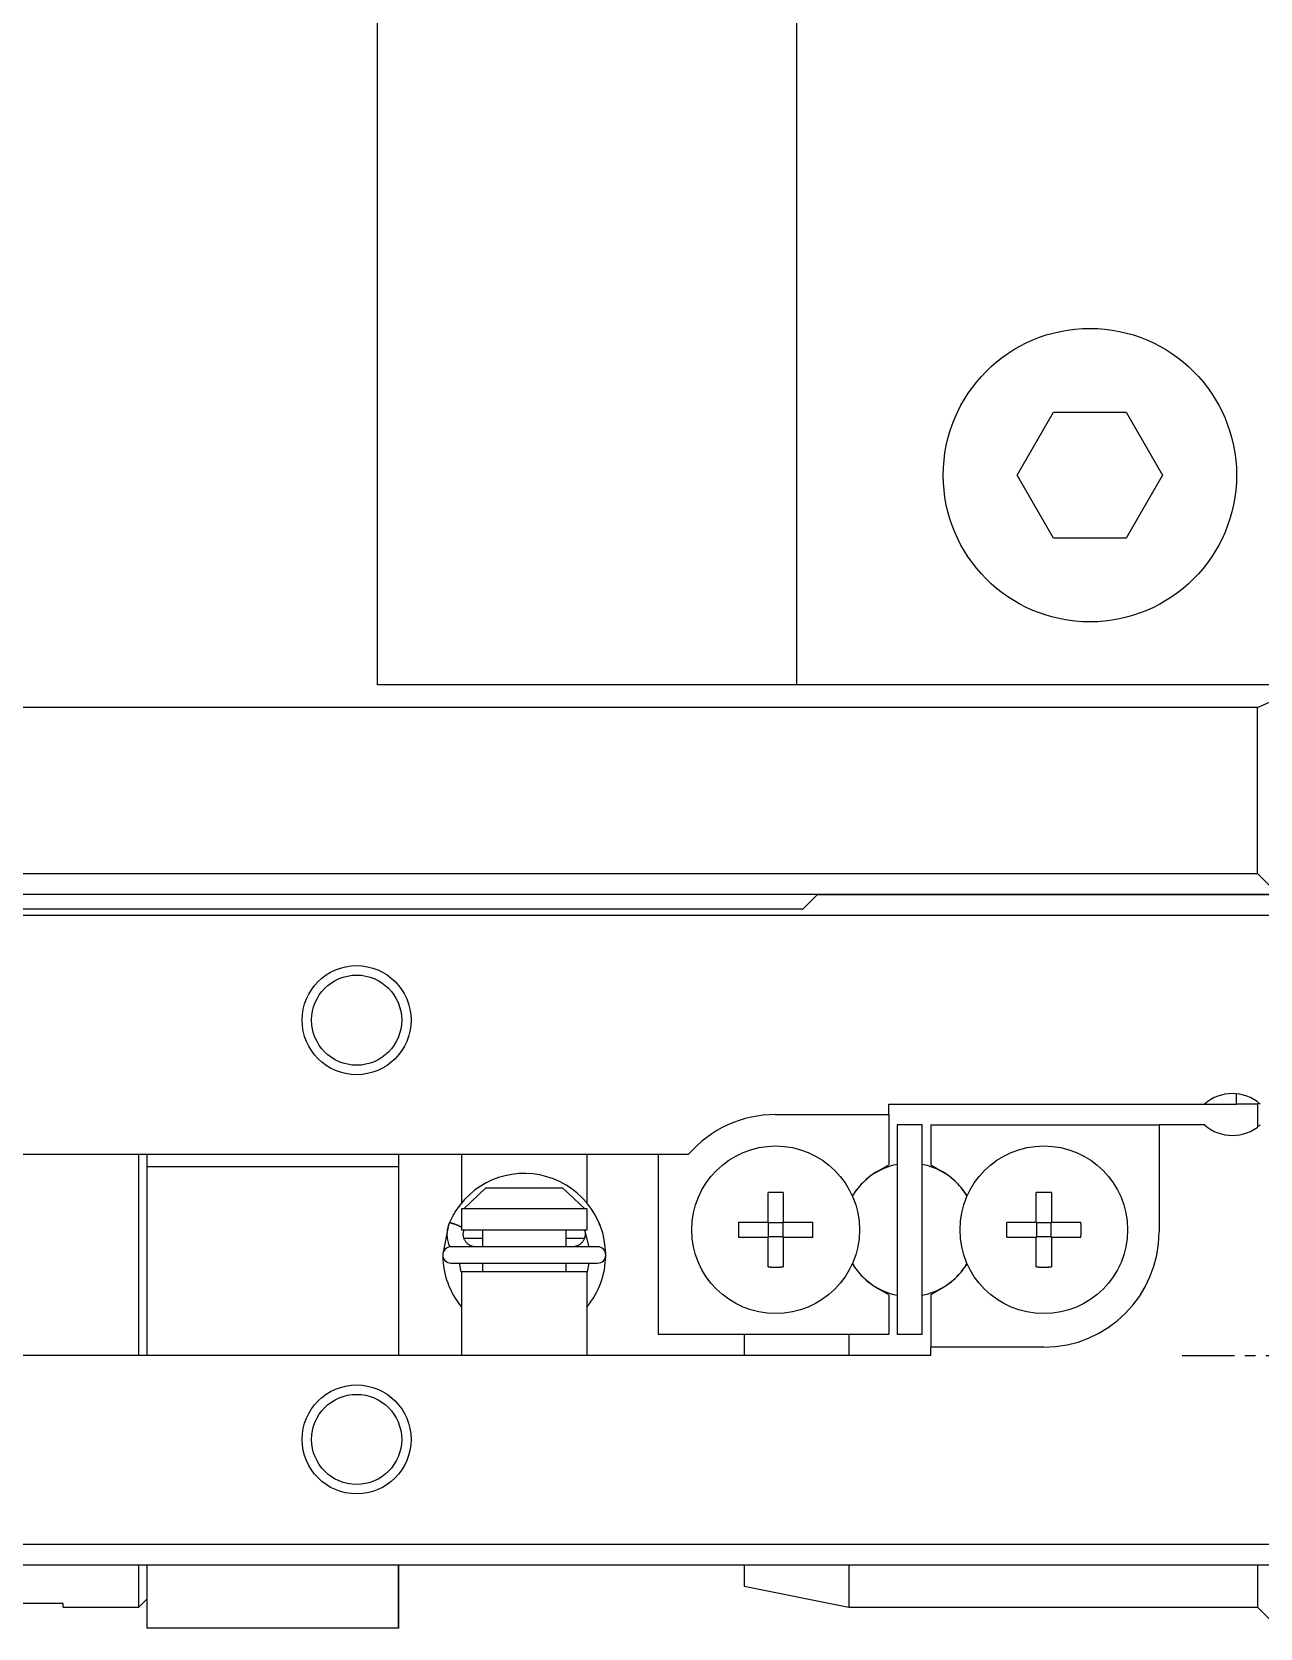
# Model space of a CAD drawing. Extents: x 60 to 297, y 47 to 311.
# Drawn here: x 109.77 to 139.08, y 204.69 to 242.76 of the extents above; entities that cross this region are included whole.
import ezdxf

# ---------------------------------------------------------------- set-up
doc = ezdxf.new("R2010")
doc.units = 0
doc.linetypes.add('CENTER', pattern=[2, 1.25, -0.25, 0.25, -0.25])
doc.layers.get('0').update_dxf_attribs({"linetype": 'CONTINUOUS'})
doc.layers.add('CENTER', color=1, linetype='CENTER')

msp = doc.modelspace()

# ---------------------------------------------------------------- linework, layer by layer
at = {"color": 9, "linetype": 'CONTINUOUS'}
msp.add_line((128.022, 261.731), (128.022, 227.187), dxfattribs=at)
at = {"color": 7, "linetype": 'CONTINUOUS'}
for p, q in [((118.022, 227.187), (118.022, 257.174)), ((133.29, 232.187), (134.156, 233.687)), ((134.156, 233.687), (135.888, 233.687)), ((135.888, 233.687), (136.754, 232.187)), ((134.156, 230.687), (133.29, 232.187)), ((136.754, 232.187), (135.888, 230.687)), ((135.888, 230.687), (134.156, 230.687)), ((133.022, 227.187), (118.022, 227.187)), ((137.022, 227.187), (133.022, 227.187)), ((140.022, 227.187), (137.022, 227.187)), ((139.022, 226.641), (140.022, 227.096)), ((139.022, 226.641), (81.022, 226.641)), ((139.022, 222.687), (139.022, 226.641)), ((81.022, 222.687), (139.022, 222.687)), ((139.022, 222.687), (139.522, 222.187)), ((128.522, 222.187), (91.522, 222.187)), ((128.522, 222.187), (128.172, 221.837)), ((139.522, 222.187), (128.522, 222.187)), ((128.522, 222.187), (139.522, 222.187)), ((139.522, 221.687), (80.522, 221.687)), ((128.172, 221.837), (91.872, 221.837)), ((138.522, 217.187), (138.522, 217.432)), ((130.222, 217.187), (137.761, 217.187)), ((130.222, 216.937), (130.222, 217.187)), ((137.742, 217.187), (138.522, 217.187)), ((137.761, 217.187), (138.522, 217.187)), ((139.022, 217.187), (138.522, 217.187)), ((139.05, 217.215), (139.022, 217.187)), ((139.022, 217.187), (139.022, 216.637)), ((127.522, 216.937), (130.222, 216.937)), ((130.222, 216.937), (130.222, 215.738)), ((130.422, 216.687), (130.422, 211.687)), ((131.022, 216.687), (130.422, 216.687)), ((131.022, 211.687), (131.022, 216.687)), ((131.222, 216.687), (136.672, 216.687)), ((131.222, 216.687), (131.222, 215.738)), ((137.761, 216.687), (136.672, 216.687)), ((136.672, 216.687), (136.672, 214.137)), ((99.597, 215.987), (120.447, 215.987)), ((112.322, 211.187), (112.322, 215.987)), ((112.522, 215.687), (112.522, 215.987)), ((118.522, 215.987), (118.522, 215.687)), ((120.022, 215.987), (120.022, 214.824)), ((120.447, 215.987), (122.597, 215.987)), ((122.597, 215.987), (125.443, 215.987)), ((123.022, 214.824), (123.022, 215.987)), ((124.722, 215.987), (124.722, 211.687)), ((118.522, 215.687), (112.522, 215.687)), ((112.522, 211.187), (112.522, 215.687)), ((118.522, 215.687), (118.522, 211.187)), ((129.962, 215.588), (130.222, 215.738)), ((131.222, 215.738), (131.482, 215.588)), ((120.077, 214.687), (120.606, 215.187)), ((120.606, 215.187), (122.439, 215.187)), ((122.439, 215.187), (122.968, 214.687)), ((127.342, 214.367), (127.342, 215.074)), ((127.702, 215.074), (127.702, 214.367)), ((133.742, 214.367), (133.742, 215.074)), ((134.102, 215.074), (134.102, 214.367)), ((119.732, 214.348), (119.72, 214.318)), ((119.746, 214.377), (119.737, 214.357)), ((119.737, 214.357), (119.96, 214.29)), ((120.022, 214.687), (120.022, 214.187)), ((120.077, 214.687), (120.022, 214.687)), ((122.968, 214.687), (120.077, 214.687)), ((123.022, 214.687), (122.968, 214.687)), ((123.022, 214.187), (123.022, 214.687)), ((123.31, 214.351), (123.302, 214.369)), ((123.332, 214.295), (123.311, 214.352)), ((126.636, 214.367), (127.342, 214.367)), ((127.353, 214.357), (127.342, 214.367)), ((127.353, 214.357), (127.692, 214.357)), ((127.353, 214.018), (127.353, 214.357)), ((127.692, 214.357), (127.702, 214.367)), ((127.692, 214.357), (127.692, 214.018)), ((127.702, 214.367), (128.409, 214.367)), ((133.036, 214.367), (133.742, 214.367)), ((133.753, 214.357), (133.742, 214.367)), ((133.753, 214.357), (134.092, 214.357)), ((133.753, 214.018), (133.753, 214.357)), ((134.092, 214.357), (134.102, 214.367)), ((134.092, 214.357), (134.092, 214.018)), ((134.102, 214.367), (134.809, 214.367)), ((119.713, 214.298), (119.579, 213.615)), ((119.679, 214.117), (119.678, 214.083)), ((119.678, 214.083), (119.678, 214.049)), ((119.678, 214.049), (119.681, 214.015)), ((119.681, 214.151), (119.679, 214.117)), ((119.686, 214.185), (119.681, 214.151)), ((119.681, 214.015), (119.685, 213.981)), ((119.685, 213.981), (119.691, 213.947)), ((119.692, 214.219), (119.686, 214.185)), ((119.7, 214.252), (119.692, 214.219)), ((119.709, 214.285), (119.7, 214.252)), ((119.72, 214.318), (119.709, 214.285)), ((119.96, 214.29), (119.97, 214.285)), ((119.97, 214.285), (120.022, 214.259)), ((120.022, 214.187), (123.022, 214.187)), ((120.068, 214.097), (120.069, 214.112)), ((120.068, 214.081), (120.068, 214.097)), ((120.068, 214.066), (120.068, 214.081)), ((120.069, 214.051), (120.068, 214.066)), ((120.069, 214.112), (120.071, 214.127)), ((120.071, 214.036), (120.069, 214.051)), ((120.071, 214.127), (120.074, 214.141)), ((120.073, 214.022), (120.071, 214.036)), ((120.077, 214.007), (120.073, 214.022)), ((120.074, 214.141), (120.078, 214.156)), ((120.081, 213.992), (120.077, 214.007)), ((120.078, 214.156), (120.082, 214.17)), ((120.086, 213.978), (120.081, 213.992)), ((120.082, 214.17), (120.087, 214.185)), ((120.082, 213.987), (120.522, 213.987)), ((120.082, 213.987), (120.522, 213.987)), ((120.091, 213.964), (120.086, 213.978)), ((120.087, 214.185), (120.091, 214.195)), ((120.097, 213.951), (120.091, 213.964)), ((120.522, 214.187), (120.522, 213.782)), ((122.522, 213.782), (122.522, 214.187)), ((122.522, 213.987), (122.96, 213.987)), ((122.522, 213.987), (122.96, 213.987)), ((122.951, 213.963), (122.944, 213.95)), ((122.957, 213.977), (122.951, 213.963)), ((122.952, 214.199), (122.958, 214.184)), ((122.957, 214.187), (123.066, 213.782)), ((122.962, 213.992), (122.957, 213.977)), ((122.958, 214.184), (122.963, 214.17)), ((122.966, 214.006), (122.962, 213.992)), ((122.963, 214.17), (122.967, 214.155)), ((122.969, 214.021), (122.966, 214.006)), ((122.967, 214.155), (122.97, 214.141)), ((122.972, 214.036), (122.969, 214.021)), ((122.97, 214.141), (122.973, 214.126)), ((122.974, 214.051), (122.972, 214.036)), ((122.973, 214.126), (122.974, 214.111)), ((122.974, 214.111), (122.976, 214.096)), ((122.975, 214.066), (122.974, 214.051)), ((122.976, 214.081), (122.975, 214.066)), ((122.976, 214.096), (122.976, 214.081)), ((127.342, 214.007), (126.636, 214.007)), ((127.353, 214.018), (127.342, 214.007)), ((127.342, 213.301), (127.342, 214.007)), ((127.692, 214.018), (127.353, 214.018)), ((127.692, 214.018), (127.702, 214.007)), ((128.409, 214.007), (127.702, 214.007)), ((127.702, 214.007), (127.702, 213.301)), ((133.742, 214.007), (133.036, 214.007)), ((133.753, 214.018), (133.742, 214.007)), ((133.742, 213.301), (133.742, 214.007)), ((134.092, 214.018), (133.753, 214.018)), ((134.092, 214.018), (134.102, 214.007)), ((134.809, 214.007), (134.102, 214.007)), ((134.102, 214.007), (134.102, 213.301)), ((119.691, 213.947), (119.698, 213.913)), ((119.698, 213.913), (119.707, 213.88)), ((119.707, 213.88), (119.718, 213.848)), ((119.718, 213.848), (119.73, 213.816)), ((119.73, 213.816), (119.744, 213.785)), ((119.744, 213.785), (119.746, 213.78)), ((123.272, 213.782), (119.772, 213.782)), ((120.104, 213.937), (120.097, 213.951)), ((120.112, 213.924), (120.104, 213.937)), ((120.12, 213.912), (120.112, 213.924)), ((120.129, 213.899), (120.12, 213.912)), ((120.138, 213.888), (120.129, 213.899)), ((120.148, 213.877), (120.138, 213.888)), ((120.159, 213.866), (120.148, 213.877)), ((120.17, 213.856), (120.159, 213.866)), ((120.181, 213.846), (120.17, 213.856)), ((120.193, 213.837), (120.181, 213.846)), ((120.206, 213.829), (120.193, 213.837)), ((120.219, 213.821), (120.206, 213.829)), ((120.232, 213.814), (120.219, 213.821)), ((120.245, 213.807), (120.232, 213.814)), ((120.259, 213.801), (120.245, 213.807)), ((120.273, 213.796), (120.259, 213.801)), ((120.287, 213.792), (120.273, 213.796)), ((120.302, 213.788), (120.287, 213.792)), ((120.317, 213.785), (120.302, 213.788)), ((120.331, 213.782), (120.317, 213.785)), ((122.677, 213.782), (122.671, 213.782)), ((122.692, 213.783), (122.677, 213.782)), ((122.707, 213.784), (122.692, 213.783)), ((122.722, 213.787), (122.707, 213.784)), ((122.737, 213.789), (122.722, 213.787)), ((122.752, 213.793), (122.737, 213.789)), ((122.766, 213.797), (122.752, 213.793)), ((122.78, 213.802), (122.766, 213.797)), ((122.794, 213.808), (122.78, 213.802)), ((122.808, 213.814), (122.794, 213.808)), ((122.821, 213.821), (122.808, 213.814)), ((122.834, 213.829), (122.821, 213.821)), ((122.847, 213.837), (122.834, 213.829)), ((122.859, 213.846), (122.847, 213.837)), ((122.871, 213.856), (122.859, 213.846)), ((122.882, 213.866), (122.871, 213.856)), ((122.892, 213.876), (122.882, 213.866)), ((122.903, 213.887), (122.892, 213.876)), ((122.912, 213.899), (122.903, 213.887)), ((122.921, 213.911), (122.912, 213.899)), ((122.93, 213.924), (122.921, 213.911)), ((122.937, 213.937), (122.93, 213.924)), ((122.944, 213.95), (122.937, 213.937)), ((119.772, 213.392), (123.272, 213.392)), ((120.019, 213.187), (119.979, 213.392)), ((120.522, 213.392), (120.522, 213.187)), ((122.522, 213.187), (122.522, 213.392)), ((123.066, 213.392), (123.026, 213.187)), ((120.022, 213.176), (120.019, 213.187)), ((123.022, 213.187), (120.022, 213.187)), ((120.022, 213.187), (120.022, 211.187)), ((123.026, 213.187), (123.022, 213.174)), ((123.022, 211.187), (123.022, 213.187)), ((130.222, 212.636), (129.962, 212.787)), ((130.222, 212.636), (130.222, 211.687)), ((131.482, 212.787), (131.222, 212.636)), ((131.222, 212.636), (131.222, 211.387)), ((130.222, 211.687), (124.722, 211.687)), ((126.772, 211.687), (126.772, 211.187)), ((129.272, 211.687), (129.272, 211.187)), ((131.022, 211.687), (130.422, 211.687)), ((133.922, 211.387), (131.222, 211.387)), ((131.222, 211.187), (131.222, 211.387)), ((131.222, 211.187), (88.822, 211.187)), ((80.522, 206.687), (139.522, 206.687)), ((139.522, 206.187), (80.522, 206.187)), ((112.322, 205.187), (112.322, 206.187)), ((112.522, 204.687), (112.522, 206.187)), ((118.522, 206.187), (118.522, 204.687)), ((118.522, 204.687), (118.522, 206.187)), ((126.772, 206.187), (126.772, 205.687)), ((129.272, 206.187), (129.272, 205.187)), ((139.022, 206.187), (139.022, 205.187)), ((126.772, 205.687), (129.272, 205.187)), ((110.522, 205.271), (109.022, 205.271)), ((110.522, 205.187), (110.522, 205.271)), ((112.322, 205.187), (112.522, 205.387)), ((110.522, 205.187), (112.322, 205.187)), ((129.272, 205.187), (139.022, 205.187)), ((139.022, 205.187), (139.522, 204.687)), ((118.522, 204.687), (112.522, 204.687))]:
    msp.add_line(p, q, dxfattribs=at)
for points in [[(127.702, 215.074, 0), (127.699, 215.074, 0), (127.697, 215.074, 0), (127.694, 215.074, 0), (127.691, 215.074, 0), (127.688, 215.074, 0), (127.685, 215.074, 0), (127.683, 215.074, 0), (127.68, 215.074, 0), (127.677, 215.074, 0), (127.674, 215.074, 0), (127.671, 215.074, 0), (127.669, 215.074, 0), (127.666, 215.074, 0), (127.663, 215.074, 0), (127.66, 215.074, 0), (127.657, 215.075, 0), (127.654, 215.075, 0), (127.652, 215.075, 0), (127.649, 215.075, 0), (127.646, 215.075, 0), (127.643, 215.075, 0), (127.64, 215.075, 0), (127.638, 215.075, 0), (127.635, 215.075, 0), (127.632, 215.075, 0), (127.629, 215.075, 0), (127.626, 215.075, 0), (127.624, 215.075, 0), (127.621, 215.075, 0), (127.618, 215.075, 0), (127.615, 215.075, 0), (127.612, 215.075, 0), (127.609, 215.075, 0), (127.607, 215.075, 0), (127.604, 215.075, 0), (127.601, 215.075, 0), (127.598, 215.075, 0), (127.595, 215.075, 0), (127.593, 215.075, 0), (127.59, 215.075, 0), (127.587, 215.075, 0), (127.584, 215.076, 0), (127.581, 215.076, 0), (127.579, 215.076, 0), (127.576, 215.076, 0), (127.573, 215.076, 0), (127.57, 215.076, 0), (127.567, 215.076, 0), (127.564, 215.076, 0), (127.562, 215.076, 0), (127.559, 215.076, 0), (127.556, 215.076, 0), (127.553, 215.076, 0), (127.55, 215.076, 0), (127.548, 215.076, 0), (127.545, 215.076, 0), (127.542, 215.076, 0), (127.539, 215.076, 0), (127.536, 215.076, 0), (127.534, 215.076, 0), (127.531, 215.076, 0), (127.528, 215.076, 0), (127.525, 215.076, 0), (127.522, 215.076, 0), (127.519, 215.076, 0), (127.517, 215.076, 0), (127.514, 215.076, 0), (127.511, 215.076, 0), (127.508, 215.076, 0), (127.505, 215.076, 0), (127.503, 215.076, 0), (127.5, 215.076, 0), (127.497, 215.076, 0), (127.494, 215.076, 0), (127.491, 215.076, 0), (127.488, 215.076, 0), (127.486, 215.076, 0), (127.483, 215.076, 0), (127.48, 215.076, 0), (127.477, 215.076, 0), (127.474, 215.076, 0), (127.472, 215.076, 0), (127.469, 215.076, 0), (127.466, 215.076, 0), (127.463, 215.076, 0), (127.46, 215.076, 0), (127.458, 215.075, 0), (127.455, 215.075, 0), (127.452, 215.075, 0), (127.449, 215.075, 0), (127.446, 215.075, 0), (127.443, 215.075, 0), (127.441, 215.075, 0), (127.438, 215.075, 0), (127.435, 215.075, 0), (127.432, 215.075, 0), (127.429, 215.075, 0), (127.427, 215.075, 0), (127.424, 215.075, 0), (127.421, 215.075, 0), (127.418, 215.075, 0), (127.415, 215.075, 0), (127.413, 215.075, 0), (127.41, 215.075, 0), (127.407, 215.075, 0), (127.404, 215.075, 0), (127.401, 215.075, 0), (127.398, 215.075, 0), (127.396, 215.075, 0), (127.393, 215.075, 0), (127.39, 215.075, 0), (127.387, 215.075, 0), (127.384, 215.074, 0), (127.382, 215.074, 0), (127.379, 215.074, 0), (127.376, 215.074, 0), (127.373, 215.074, 0), (127.37, 215.074, 0), (127.368, 215.074, 0), (127.365, 215.074, 0), (127.362, 215.074, 0), (127.359, 215.074, 0), (127.356, 215.074, 0), (127.353, 215.074, 0), (127.351, 215.074, 0), (127.348, 215.074, 0), (127.345, 215.074, 0), (127.342, 215.074, 0)], [(134.102, 215.074, 0), (134.099, 215.074, 0), (134.097, 215.074, 0), (134.094, 215.074, 0), (134.091, 215.074, 0), (134.088, 215.074, 0), (134.085, 215.074, 0), (134.083, 215.074, 0), (134.08, 215.074, 0), (134.077, 215.074, 0), (134.074, 215.074, 0), (134.071, 215.074, 0), (134.069, 215.074, 0), (134.066, 215.074, 0), (134.063, 215.074, 0), (134.06, 215.074, 0), (134.057, 215.075, 0), (134.054, 215.075, 0), (134.052, 215.075, 0), (134.049, 215.075, 0), (134.046, 215.075, 0), (134.043, 215.075, 0), (134.04, 215.075, 0), (134.038, 215.075, 0), (134.035, 215.075, 0), (134.032, 215.075, 0), (134.029, 215.075, 0), (134.026, 215.075, 0), (134.024, 215.075, 0), (134.021, 215.075, 0), (134.018, 215.075, 0), (134.015, 215.075, 0), (134.012, 215.075, 0), (134.009, 215.075, 0), (134.007, 215.075, 0), (134.004, 215.075, 0), (134.001, 215.075, 0), (133.998, 215.075, 0), (133.995, 215.075, 0), (133.993, 215.075, 0), (133.99, 215.075, 0), (133.987, 215.075, 0), (133.984, 215.076, 0), (133.981, 215.076, 0), (133.979, 215.076, 0), (133.976, 215.076, 0), (133.973, 215.076, 0), (133.97, 215.076, 0), (133.967, 215.076, 0), (133.964, 215.076, 0), (133.962, 215.076, 0), (133.959, 215.076, 0), (133.956, 215.076, 0), (133.953, 215.076, 0), (133.95, 215.076, 0), (133.948, 215.076, 0), (133.945, 215.076, 0), (133.942, 215.076, 0), (133.939, 215.076, 0), (133.936, 215.076, 0), (133.934, 215.076, 0), (133.931, 215.076, 0), (133.928, 215.076, 0), (133.925, 215.076, 0), (133.922, 215.076, 0), (133.919, 215.076, 0), (133.917, 215.076, 0), (133.914, 215.076, 0), (133.911, 215.076, 0), (133.908, 215.076, 0), (133.905, 215.076, 0), (133.903, 215.076, 0), (133.9, 215.076, 0), (133.897, 215.076, 0), (133.894, 215.076, 0), (133.891, 215.076, 0), (133.888, 215.076, 0), (133.886, 215.076, 0), (133.883, 215.076, 0), (133.88, 215.076, 0), (133.877, 215.076, 0), (133.874, 215.076, 0), (133.872, 215.076, 0), (133.869, 215.076, 0), (133.866, 215.076, 0), (133.863, 215.076, 0), (133.86, 215.076, 0), (133.858, 215.075, 0), (133.855, 215.075, 0), (133.852, 215.075, 0), (133.849, 215.075, 0), (133.846, 215.075, 0), (133.843, 215.075, 0), (133.841, 215.075, 0), (133.838, 215.075, 0), (133.835, 215.075, 0), (133.832, 215.075, 0), (133.829, 215.075, 0), (133.827, 215.075, 0), (133.824, 215.075, 0), (133.821, 215.075, 0), (133.818, 215.075, 0), (133.815, 215.075, 0), (133.813, 215.075, 0), (133.81, 215.075, 0), (133.807, 215.075, 0), (133.804, 215.075, 0), (133.801, 215.075, 0), (133.798, 215.075, 0), (133.796, 215.075, 0), (133.793, 215.075, 0), (133.79, 215.075, 0), (133.787, 215.075, 0), (133.784, 215.074, 0), (133.782, 215.074, 0), (133.779, 215.074, 0), (133.776, 215.074, 0), (133.773, 215.074, 0), (133.77, 215.074, 0), (133.768, 215.074, 0), (133.765, 215.074, 0), (133.762, 215.074, 0), (133.759, 215.074, 0), (133.756, 215.074, 0), (133.753, 215.074, 0), (133.751, 215.074, 0), (133.748, 215.074, 0), (133.745, 215.074, 0), (133.742, 215.074, 0)], [(119.738, 214.351, 0), (119.738, 214.351, 0), (119.738, 214.351, 0), (119.738, 214.351, 0), (119.738, 214.351, 0), (119.737, 214.351, 0), (119.737, 214.351, 0), (119.737, 214.351, 0), (119.737, 214.351, 0), (119.737, 214.351, 0), (119.737, 214.351, 0), (119.737, 214.351, 0), (119.737, 214.351, 0), (119.737, 214.351, 0), (119.737, 214.351, 0), (119.737, 214.351, 0), (119.737, 214.351, 0), (119.737, 214.351, 0), (119.737, 214.351, 0), (119.737, 214.351, 0), (119.737, 214.351, 0), (119.737, 214.351, 0), (119.736, 214.351, 0), (119.736, 214.351, 0), (119.736, 214.351, 0), (119.736, 214.351, 0), (119.736, 214.351, 0), (119.736, 214.351, 0), (119.736, 214.351, 0), (119.736, 214.351, 0), (119.736, 214.351, 0), (119.736, 214.351, 0), (119.736, 214.351, 0), (119.736, 214.351, 0), (119.736, 214.351, 0), (119.736, 214.351, 0), (119.736, 214.351, 0), (119.736, 214.351, 0), (119.736, 214.351, 0), (119.736, 214.351, 0), (119.736, 214.351, 0), (119.735, 214.351, 0), (119.735, 214.35, 0), (119.735, 214.35, 0), (119.735, 214.35, 0), (119.735, 214.35, 0), (119.735, 214.35, 0), (119.735, 214.35, 0), (119.735, 214.35, 0), (119.735, 214.35, 0), (119.735, 214.35, 0), (119.735, 214.35, 0), (119.735, 214.35, 0), (119.735, 214.35, 0), (119.735, 214.35, 0), (119.735, 214.35, 0), (119.735, 214.35, 0), (119.735, 214.35, 0), (119.735, 214.35, 0), (119.735, 214.35, 0), (119.735, 214.35, 0), (119.735, 214.35, 0), (119.734, 214.35, 0), (119.734, 214.35, 0), (119.734, 214.35, 0), (119.734, 214.35, 0), (119.734, 214.35, 0), (119.734, 214.35, 0), (119.734, 214.35, 0), (119.734, 214.35, 0), (119.734, 214.35, 0), (119.734, 214.35, 0), (119.734, 214.35, 0), (119.734, 214.35, 0), (119.734, 214.35, 0), (119.734, 214.35, 0), (119.734, 214.35, 0), (119.734, 214.35, 0), (119.734, 214.35, 0), (119.734, 214.35, 0), (119.734, 214.35, 0), (119.734, 214.35, 0), (119.734, 214.35, 0), (119.734, 214.35, 0), (119.734, 214.35, 0), (119.734, 214.35, 0), (119.734, 214.35, 0), (119.734, 214.35, 0), (119.734, 214.349, 0), (119.733, 214.349, 0), (119.733, 214.349, 0), (119.733, 214.349, 0), (119.733, 214.349, 0), (119.733, 214.349, 0), (119.733, 214.349, 0), (119.733, 214.349, 0), (119.733, 214.349, 0), (119.733, 214.349, 0), (119.733, 214.349, 0), (119.733, 214.349, 0), (119.733, 214.349, 0), (119.733, 214.349, 0), (119.733, 214.349, 0), (119.733, 214.349, 0), (119.733, 214.349, 0), (119.733, 214.349, 0), (119.733, 214.349, 0), (119.733, 214.349, 0), (119.733, 214.349, 0), (119.733, 214.349, 0), (119.733, 214.349, 0), (119.733, 214.349, 0), (119.733, 214.349, 0), (119.733, 214.349, 0), (119.733, 214.349, 0), (119.733, 214.349, 0), (119.733, 214.349, 0), (119.733, 214.349, 0), (119.733, 214.349, 0), (119.733, 214.349, 0), (119.733, 214.349, 0), (119.733, 214.349, 0), (119.733, 214.349, 0), (119.733, 214.349, 0), (119.733, 214.348, 0), (119.733, 214.348, 0), (119.732, 214.348, 0), (119.732, 214.348, 0), (119.732, 214.348, 0)], [(119.732, 214.348, 0), (119.732, 214.348, 0), (119.732, 214.348, 0), (119.732, 214.348, 0), (119.732, 214.348, 0), (119.732, 214.348, 0), (119.732, 214.348, 0), (119.732, 214.348, 0), (119.732, 214.348, 0), (119.732, 214.348, 0), (119.732, 214.348, 0), (119.732, 214.348, 0), (119.732, 214.348, 0), (119.732, 214.348, 0), (119.732, 214.348, 0), (119.732, 214.348, 0), (119.732, 214.348, 0), (119.732, 214.348, 0), (119.732, 214.348, 0), (119.732, 214.348, 0), (119.732, 214.348, 0), (119.732, 214.348, 0), (119.732, 214.348, 0), (119.732, 214.348, 0), (119.732, 214.348, 0), (119.732, 214.348, 0), (119.732, 214.348, 0), (119.732, 214.348, 0), (119.732, 214.348, 0), (119.732, 214.348, 0), (119.732, 214.348, 0), (119.732, 214.348, 0), (119.732, 214.348, 0), (119.732, 214.348, 0), (119.732, 214.348, 0), (119.732, 214.348, 0), (119.732, 214.348, 0), (119.732, 214.348, 0), (119.732, 214.348, 0), (119.732, 214.348, 0), (119.732, 214.348, 0), (119.732, 214.348, 0), (119.732, 214.348, 0), (119.732, 214.348, 0), (119.732, 214.348, 0), (119.732, 214.348, 0), (119.732, 214.348, 0), (119.732, 214.348, 0), (119.732, 214.348, 0), (119.732, 214.348, 0), (119.732, 214.348, 0), (119.732, 214.348, 0), (119.732, 214.348, 0), (119.732, 214.348, 0), (119.732, 214.348, 0), (119.732, 214.348, 0), (119.732, 214.348, 0), (119.732, 214.348, 0), (119.732, 214.348, 0), (119.732, 214.348, 0), (119.732, 214.348, 0), (119.732, 214.348, 0), (119.732, 214.348, 0), (119.732, 214.348, 0), (119.732, 214.348, 0), (119.732, 214.348, 0), (119.732, 214.348, 0), (119.732, 214.348, 0), (119.732, 214.348, 0), (119.732, 214.348, 0), (119.732, 214.348, 0), (119.732, 214.348, 0), (119.732, 214.348, 0), (119.732, 214.348, 0), (119.732, 214.348, 0), (119.732, 214.348, 0), (119.732, 214.348, 0), (119.732, 214.348, 0), (119.732, 214.348, 0), (119.732, 214.348, 0), (119.732, 214.348, 0), (119.732, 214.348, 0), (119.732, 214.348, 0), (119.732, 214.348, 0), (119.732, 214.348, 0), (119.732, 214.348, 0), (119.732, 214.348, 0), (119.732, 214.348, 0), (119.732, 214.348, 0), (119.732, 214.348, 0), (119.732, 214.348, 0), (119.732, 214.348, 0), (119.732, 214.348, 0), (119.732, 214.348, 0), (119.732, 214.348, 0), (119.732, 214.348, 0), (119.732, 214.348, 0), (119.732, 214.348, 0), (119.732, 214.348, 0), (119.732, 214.348, 0), (119.732, 214.348, 0), (119.732, 214.348, 0), (119.732, 214.348, 0), (119.732, 214.348, 0), (119.732, 214.348, 0), (119.732, 214.348, 0), (119.732, 214.348, 0), (119.732, 214.348, 0), (119.732, 214.348, 0), (119.732, 214.348, 0), (119.732, 214.348, 0), (119.732, 214.348, 0), (119.732, 214.348, 0), (119.732, 214.348, 0), (119.732, 214.348, 0), (119.732, 214.348, 0), (119.732, 214.348, 0), (119.732, 214.348, 0), (119.732, 214.348, 0), (119.732, 214.348, 0), (119.732, 214.348, 0), (119.732, 214.348, 0), (119.732, 214.348, 0), (119.732, 214.348, 0), (119.732, 214.348, 0), (119.732, 214.348, 0), (119.732, 214.348, 0), (119.732, 214.348, 0), (119.732, 214.348, 0)], [(119.956, 214.281, 0), (119.954, 214.282, 0), (119.952, 214.283, 0), (119.95, 214.284, 0), (119.948, 214.285, 0), (119.946, 214.286, 0), (119.943, 214.286, 0), (119.941, 214.287, 0), (119.939, 214.288, 0), (119.937, 214.289, 0), (119.935, 214.29, 0), (119.933, 214.291, 0), (119.93, 214.292, 0), (119.928, 214.293, 0), (119.926, 214.294, 0), (119.924, 214.295, 0), (119.922, 214.296, 0), (119.919, 214.297, 0), (119.917, 214.298, 0), (119.915, 214.299, 0), (119.913, 214.3, 0), (119.911, 214.301, 0), (119.908, 214.302, 0), (119.906, 214.302, 0), (119.904, 214.303, 0), (119.902, 214.304, 0), (119.9, 214.305, 0), (119.897, 214.306, 0), (119.895, 214.307, 0), (119.893, 214.308, 0), (119.891, 214.309, 0), (119.889, 214.309, 0), (119.887, 214.31, 0), (119.884, 214.311, 0), (119.882, 214.312, 0), (119.88, 214.313, 0), (119.878, 214.314, 0), (119.876, 214.315, 0), (119.874, 214.315, 0), (119.871, 214.316, 0), (119.869, 214.317, 0), (119.867, 214.318, 0), (119.865, 214.319, 0), (119.863, 214.319, 0), (119.861, 214.32, 0), (119.859, 214.321, 0), (119.857, 214.322, 0), (119.854, 214.322, 0), (119.852, 214.323, 0), (119.85, 214.324, 0), (119.848, 214.325, 0), (119.846, 214.325, 0), (119.844, 214.326, 0), (119.842, 214.327, 0), (119.84, 214.328, 0), (119.838, 214.328, 0), (119.836, 214.329, 0), (119.834, 214.33, 0), (119.832, 214.33, 0), (119.83, 214.331, 0), (119.828, 214.332, 0), (119.826, 214.332, 0), (119.824, 214.333, 0), (119.822, 214.333, 0), (119.821, 214.334, 0), (119.819, 214.335, 0), (119.817, 214.335, 0), (119.815, 214.336, 0), (119.813, 214.336, 0), (119.811, 214.337, 0), (119.809, 214.338, 0), (119.808, 214.338, 0), (119.806, 214.339, 0), (119.804, 214.339, 0), (119.802, 214.34, 0), (119.801, 214.34, 0), (119.799, 214.341, 0), (119.797, 214.341, 0), (119.795, 214.342, 0), (119.794, 214.342, 0), (119.792, 214.343, 0), (119.791, 214.343, 0), (119.789, 214.344, 0), (119.787, 214.344, 0), (119.786, 214.344, 0), (119.784, 214.345, 0), (119.783, 214.345, 0), (119.781, 214.346, 0), (119.78, 214.346, 0), (119.778, 214.346, 0), (119.777, 214.347, 0), (119.775, 214.347, 0), (119.774, 214.347, 0), (119.772, 214.348, 0), (119.771, 214.348, 0), (119.77, 214.348, 0), (119.768, 214.348, 0), (119.767, 214.349, 0), (119.766, 214.349, 0), (119.764, 214.349, 0), (119.763, 214.349, 0), (119.762, 214.35, 0), (119.761, 214.35, 0), (119.76, 214.35, 0), (119.758, 214.35, 0), (119.757, 214.35, 0), (119.756, 214.351, 0), (119.755, 214.351, 0), (119.754, 214.351, 0), (119.753, 214.351, 0), (119.752, 214.351, 0), (119.751, 214.351, 0), (119.75, 214.351, 0), (119.749, 214.351, 0), (119.748, 214.351, 0), (119.747, 214.352, 0), (119.746, 214.352, 0), (119.745, 214.352, 0), (119.745, 214.352, 0), (119.744, 214.352, 0), (119.743, 214.352, 0), (119.742, 214.352, 0), (119.742, 214.352, 0), (119.741, 214.352, 0), (119.74, 214.351, 0), (119.74, 214.351, 0), (119.739, 214.351, 0), (119.738, 214.351, 0), (119.738, 214.351, 0)], [(126.636, 214.367, 0), (126.636, 214.364, 0), (126.636, 214.362, 0), (126.636, 214.359, 0), (126.636, 214.356, 0), (126.636, 214.353, 0), (126.635, 214.35, 0), (126.635, 214.348, 0), (126.635, 214.345, 0), (126.635, 214.342, 0), (126.635, 214.339, 0), (126.635, 214.336, 0), (126.635, 214.333, 0), (126.635, 214.331, 0), (126.635, 214.328, 0), (126.635, 214.325, 0), (126.635, 214.322, 0), (126.635, 214.319, 0), (126.635, 214.317, 0), (126.635, 214.314, 0), (126.635, 214.311, 0), (126.635, 214.308, 0), (126.635, 214.305, 0), (126.635, 214.303, 0), (126.635, 214.3, 0), (126.634, 214.297, 0), (126.634, 214.294, 0), (126.634, 214.291, 0), (126.634, 214.288, 0), (126.634, 214.286, 0), (126.634, 214.283, 0), (126.634, 214.28, 0), (126.634, 214.277, 0), (126.634, 214.274, 0), (126.634, 214.272, 0), (126.634, 214.269, 0), (126.634, 214.266, 0), (126.634, 214.263, 0), (126.634, 214.26, 0), (126.634, 214.258, 0), (126.634, 214.255, 0), (126.634, 214.252, 0), (126.634, 214.249, 0), (126.634, 214.246, 0), (126.634, 214.243, 0), (126.634, 214.241, 0), (126.634, 214.238, 0), (126.634, 214.235, 0), (126.634, 214.232, 0), (126.634, 214.229, 0), (126.634, 214.227, 0), (126.634, 214.224, 0), (126.634, 214.221, 0), (126.634, 214.218, 0), (126.634, 214.215, 0), (126.634, 214.212, 0), (126.634, 214.21, 0), (126.634, 214.207, 0), (126.634, 214.204, 0), (126.634, 214.201, 0), (126.634, 214.198, 0), (126.634, 214.196, 0), (126.634, 214.193, 0), (126.634, 214.19, 0), (126.634, 214.187, 0), (126.634, 214.184, 0), (126.634, 214.182, 0), (126.634, 214.179, 0), (126.634, 214.176, 0), (126.634, 214.173, 0), (126.634, 214.17, 0), (126.634, 214.167, 0), (126.634, 214.165, 0), (126.634, 214.162, 0), (126.634, 214.159, 0), (126.634, 214.156, 0), (126.634, 214.153, 0), (126.634, 214.151, 0), (126.634, 214.148, 0), (126.634, 214.145, 0), (126.634, 214.142, 0), (126.634, 214.139, 0), (126.634, 214.137, 0), (126.634, 214.134, 0), (126.634, 214.131, 0), (126.634, 214.128, 0), (126.634, 214.125, 0), (126.634, 214.122, 0), (126.634, 214.12, 0), (126.634, 214.117, 0), (126.634, 214.114, 0), (126.634, 214.111, 0), (126.634, 214.108, 0), (126.634, 214.106, 0), (126.634, 214.103, 0), (126.634, 214.1, 0), (126.634, 214.097, 0), (126.634, 214.094, 0), (126.634, 214.092, 0), (126.634, 214.089, 0), (126.634, 214.086, 0), (126.634, 214.083, 0), (126.634, 214.08, 0), (126.634, 214.077, 0), (126.635, 214.075, 0), (126.635, 214.072, 0), (126.635, 214.069, 0), (126.635, 214.066, 0), (126.635, 214.063, 0), (126.635, 214.061, 0), (126.635, 214.058, 0), (126.635, 214.055, 0), (126.635, 214.052, 0), (126.635, 214.049, 0), (126.635, 214.047, 0), (126.635, 214.044, 0), (126.635, 214.041, 0), (126.635, 214.038, 0), (126.635, 214.035, 0), (126.635, 214.032, 0), (126.635, 214.03, 0), (126.635, 214.027, 0), (126.635, 214.024, 0), (126.636, 214.021, 0), (126.636, 214.018, 0), (126.636, 214.016, 0), (126.636, 214.013, 0), (126.636, 214.01, 0), (126.636, 214.007, 0)], [(128.409, 214.007, 0), (128.409, 214.01, 0), (128.409, 214.013, 0), (128.409, 214.016, 0), (128.409, 214.018, 0), (128.409, 214.021, 0), (128.409, 214.024, 0), (128.409, 214.027, 0), (128.409, 214.03, 0), (128.409, 214.032, 0), (128.409, 214.035, 0), (128.409, 214.038, 0), (128.409, 214.041, 0), (128.409, 214.044, 0), (128.409, 214.047, 0), (128.41, 214.049, 0), (128.41, 214.052, 0), (128.41, 214.055, 0), (128.41, 214.058, 0), (128.41, 214.061, 0), (128.41, 214.063, 0), (128.41, 214.066, 0), (128.41, 214.069, 0), (128.41, 214.072, 0), (128.41, 214.075, 0), (128.41, 214.077, 0), (128.41, 214.08, 0), (128.41, 214.083, 0), (128.41, 214.086, 0), (128.41, 214.089, 0), (128.41, 214.092, 0), (128.41, 214.094, 0), (128.41, 214.097, 0), (128.41, 214.1, 0), (128.41, 214.103, 0), (128.41, 214.106, 0), (128.41, 214.108, 0), (128.41, 214.111, 0), (128.411, 214.114, 0), (128.411, 214.117, 0), (128.411, 214.12, 0), (128.411, 214.122, 0), (128.411, 214.125, 0), (128.411, 214.128, 0), (128.411, 214.131, 0), (128.411, 214.134, 0), (128.411, 214.137, 0), (128.411, 214.139, 0), (128.411, 214.142, 0), (128.411, 214.145, 0), (128.411, 214.148, 0), (128.411, 214.151, 0), (128.411, 214.153, 0), (128.411, 214.156, 0), (128.411, 214.159, 0), (128.411, 214.162, 0), (128.411, 214.165, 0), (128.411, 214.167, 0), (128.411, 214.17, 0), (128.411, 214.173, 0), (128.411, 214.176, 0), (128.411, 214.179, 0), (128.411, 214.182, 0), (128.411, 214.184, 0), (128.411, 214.187, 0), (128.411, 214.19, 0), (128.411, 214.193, 0), (128.411, 214.196, 0), (128.411, 214.198, 0), (128.411, 214.201, 0), (128.411, 214.204, 0), (128.411, 214.207, 0), (128.411, 214.21, 0), (128.411, 214.212, 0), (128.411, 214.215, 0), (128.411, 214.218, 0), (128.411, 214.221, 0), (128.411, 214.224, 0), (128.411, 214.227, 0), (128.411, 214.229, 0), (128.411, 214.232, 0), (128.411, 214.235, 0), (128.411, 214.238, 0), (128.411, 214.241, 0), (128.411, 214.243, 0), (128.411, 214.246, 0), (128.411, 214.249, 0), (128.411, 214.252, 0), (128.411, 214.255, 0), (128.411, 214.258, 0), (128.411, 214.26, 0), (128.41, 214.263, 0), (128.41, 214.266, 0), (128.41, 214.269, 0), (128.41, 214.272, 0), (128.41, 214.274, 0), (128.41, 214.277, 0), (128.41, 214.28, 0), (128.41, 214.283, 0), (128.41, 214.286, 0), (128.41, 214.288, 0), (128.41, 214.291, 0), (128.41, 214.294, 0), (128.41, 214.297, 0), (128.41, 214.3, 0), (128.41, 214.303, 0), (128.41, 214.305, 0), (128.41, 214.308, 0), (128.41, 214.311, 0), (128.41, 214.314, 0), (128.41, 214.317, 0), (128.41, 214.319, 0), (128.41, 214.322, 0), (128.41, 214.325, 0), (128.409, 214.328, 0), (128.409, 214.331, 0), (128.409, 214.333, 0), (128.409, 214.336, 0), (128.409, 214.339, 0), (128.409, 214.342, 0), (128.409, 214.345, 0), (128.409, 214.348, 0), (128.409, 214.35, 0), (128.409, 214.353, 0), (128.409, 214.356, 0), (128.409, 214.359, 0), (128.409, 214.362, 0), (128.409, 214.364, 0), (128.409, 214.367, 0)], [(133.036, 214.367, 0), (133.036, 214.364, 0), (133.036, 214.362, 0), (133.036, 214.359, 0), (133.036, 214.356, 0), (133.036, 214.353, 0), (133.035, 214.35, 0), (133.035, 214.348, 0), (133.035, 214.345, 0), (133.035, 214.342, 0), (133.035, 214.339, 0), (133.035, 214.336, 0), (133.035, 214.333, 0), (133.035, 214.331, 0), (133.035, 214.328, 0), (133.035, 214.325, 0), (133.035, 214.322, 0), (133.035, 214.319, 0), (133.035, 214.317, 0), (133.035, 214.314, 0), (133.035, 214.311, 0), (133.035, 214.308, 0), (133.035, 214.305, 0), (133.035, 214.303, 0), (133.035, 214.3, 0), (133.034, 214.297, 0), (133.034, 214.294, 0), (133.034, 214.291, 0), (133.034, 214.288, 0), (133.034, 214.286, 0), (133.034, 214.283, 0), (133.034, 214.28, 0), (133.034, 214.277, 0), (133.034, 214.274, 0), (133.034, 214.272, 0), (133.034, 214.269, 0), (133.034, 214.266, 0), (133.034, 214.263, 0), (133.034, 214.26, 0), (133.034, 214.258, 0), (133.034, 214.255, 0), (133.034, 214.252, 0), (133.034, 214.249, 0), (133.034, 214.246, 0), (133.034, 214.243, 0), (133.034, 214.241, 0), (133.034, 214.238, 0), (133.034, 214.235, 0), (133.034, 214.232, 0), (133.034, 214.229, 0), (133.034, 214.227, 0), (133.034, 214.224, 0), (133.034, 214.221, 0), (133.034, 214.218, 0), (133.034, 214.215, 0), (133.034, 214.212, 0), (133.034, 214.21, 0), (133.034, 214.207, 0), (133.034, 214.204, 0), (133.034, 214.201, 0), (133.034, 214.198, 0), (133.034, 214.196, 0), (133.034, 214.193, 0), (133.034, 214.19, 0), (133.034, 214.187, 0), (133.034, 214.184, 0), (133.034, 214.182, 0), (133.034, 214.179, 0), (133.034, 214.176, 0), (133.034, 214.173, 0), (133.034, 214.17, 0), (133.034, 214.167, 0), (133.034, 214.165, 0), (133.034, 214.162, 0), (133.034, 214.159, 0), (133.034, 214.156, 0), (133.034, 214.153, 0), (133.034, 214.151, 0), (133.034, 214.148, 0), (133.034, 214.145, 0), (133.034, 214.142, 0), (133.034, 214.139, 0), (133.034, 214.137, 0), (133.034, 214.134, 0), (133.034, 214.131, 0), (133.034, 214.128, 0), (133.034, 214.125, 0), (133.034, 214.122, 0), (133.034, 214.12, 0), (133.034, 214.117, 0), (133.034, 214.114, 0), (133.034, 214.111, 0), (133.034, 214.108, 0), (133.034, 214.106, 0), (133.034, 214.103, 0), (133.034, 214.1, 0), (133.034, 214.097, 0), (133.034, 214.094, 0), (133.034, 214.092, 0), (133.034, 214.089, 0), (133.034, 214.086, 0), (133.034, 214.083, 0), (133.034, 214.08, 0), (133.034, 214.077, 0), (133.035, 214.075, 0), (133.035, 214.072, 0), (133.035, 214.069, 0), (133.035, 214.066, 0), (133.035, 214.063, 0), (133.035, 214.061, 0), (133.035, 214.058, 0), (133.035, 214.055, 0), (133.035, 214.052, 0), (133.035, 214.049, 0), (133.035, 214.047, 0), (133.035, 214.044, 0), (133.035, 214.041, 0), (133.035, 214.038, 0), (133.035, 214.035, 0), (133.035, 214.032, 0), (133.035, 214.03, 0), (133.035, 214.027, 0), (133.035, 214.024, 0), (133.036, 214.021, 0), (133.036, 214.018, 0), (133.036, 214.016, 0), (133.036, 214.013, 0), (133.036, 214.01, 0), (133.036, 214.007, 0)], [(134.809, 214.007, 0), (134.809, 214.01, 0), (134.809, 214.013, 0), (134.809, 214.016, 0), (134.809, 214.018, 0), (134.809, 214.021, 0), (134.809, 214.024, 0), (134.809, 214.027, 0), (134.809, 214.03, 0), (134.809, 214.032, 0), (134.809, 214.035, 0), (134.809, 214.038, 0), (134.809, 214.041, 0), (134.809, 214.044, 0), (134.809, 214.047, 0), (134.81, 214.049, 0), (134.81, 214.052, 0), (134.81, 214.055, 0), (134.81, 214.058, 0), (134.81, 214.061, 0), (134.81, 214.063, 0), (134.81, 214.066, 0), (134.81, 214.069, 0), (134.81, 214.072, 0), (134.81, 214.075, 0), (134.81, 214.077, 0), (134.81, 214.08, 0), (134.81, 214.083, 0), (134.81, 214.086, 0), (134.81, 214.089, 0), (134.81, 214.092, 0), (134.81, 214.094, 0), (134.81, 214.097, 0), (134.81, 214.1, 0), (134.81, 214.103, 0), (134.81, 214.106, 0), (134.81, 214.108, 0), (134.81, 214.111, 0), (134.811, 214.114, 0), (134.811, 214.117, 0), (134.811, 214.12, 0), (134.811, 214.122, 0), (134.811, 214.125, 0), (134.811, 214.128, 0), (134.811, 214.131, 0), (134.811, 214.134, 0), (134.811, 214.137, 0), (134.811, 214.139, 0), (134.811, 214.142, 0), (134.811, 214.145, 0), (134.811, 214.148, 0), (134.811, 214.151, 0), (134.811, 214.153, 0), (134.811, 214.156, 0), (134.811, 214.159, 0), (134.811, 214.162, 0), (134.811, 214.165, 0), (134.811, 214.167, 0), (134.811, 214.17, 0), (134.811, 214.173, 0), (134.811, 214.176, 0), (134.811, 214.179, 0), (134.811, 214.182, 0), (134.811, 214.184, 0), (134.811, 214.187, 0), (134.811, 214.19, 0), (134.811, 214.193, 0), (134.811, 214.196, 0), (134.811, 214.198, 0), (134.811, 214.201, 0), (134.811, 214.204, 0), (134.811, 214.207, 0), (134.811, 214.21, 0), (134.811, 214.212, 0), (134.811, 214.215, 0), (134.811, 214.218, 0), (134.811, 214.221, 0), (134.811, 214.224, 0), (134.811, 214.227, 0), (134.811, 214.229, 0), (134.811, 214.232, 0), (134.811, 214.235, 0), (134.811, 214.238, 0), (134.811, 214.241, 0), (134.811, 214.243, 0), (134.811, 214.246, 0), (134.811, 214.249, 0), (134.811, 214.252, 0), (134.811, 214.255, 0), (134.811, 214.258, 0), (134.811, 214.26, 0), (134.81, 214.263, 0), (134.81, 214.266, 0), (134.81, 214.269, 0), (134.81, 214.272, 0), (134.81, 214.274, 0), (134.81, 214.277, 0), (134.81, 214.28, 0), (134.81, 214.283, 0), (134.81, 214.286, 0), (134.81, 214.288, 0), (134.81, 214.291, 0), (134.81, 214.294, 0), (134.81, 214.297, 0), (134.81, 214.3, 0), (134.81, 214.303, 0), (134.81, 214.305, 0), (134.81, 214.308, 0), (134.81, 214.311, 0), (134.81, 214.314, 0), (134.81, 214.317, 0), (134.81, 214.319, 0), (134.81, 214.322, 0), (134.81, 214.325, 0), (134.809, 214.328, 0), (134.809, 214.331, 0), (134.809, 214.333, 0), (134.809, 214.336, 0), (134.809, 214.339, 0), (134.809, 214.342, 0), (134.809, 214.345, 0), (134.809, 214.348, 0), (134.809, 214.35, 0), (134.809, 214.353, 0), (134.809, 214.356, 0), (134.809, 214.359, 0), (134.809, 214.362, 0), (134.809, 214.364, 0), (134.809, 214.367, 0)], [(120.022, 214.248, 0), (120.022, 214.248, 0), (120.021, 214.249, 0), (120.021, 214.249, 0), (120.02, 214.249, 0), (120.02, 214.249, 0), (120.02, 214.25, 0), (120.019, 214.25, 0), (120.019, 214.25, 0), (120.018, 214.25, 0), (120.018, 214.251, 0), (120.017, 214.251, 0), (120.017, 214.251, 0), (120.016, 214.251, 0), (120.016, 214.252, 0), (120.015, 214.252, 0), (120.015, 214.252, 0), (120.014, 214.252, 0), (120.014, 214.253, 0), (120.013, 214.253, 0), (120.013, 214.253, 0), (120.012, 214.253, 0), (120.012, 214.254, 0), (120.011, 214.254, 0), (120.011, 214.254, 0), (120.011, 214.254, 0), (120.01, 214.255, 0), (120.01, 214.255, 0), (120.009, 214.255, 0), (120.009, 214.255, 0), (120.008, 214.256, 0), (120.008, 214.256, 0), (120.007, 214.256, 0), (120.007, 214.256, 0), (120.006, 214.257, 0), (120.006, 214.257, 0), (120.005, 214.257, 0), (120.005, 214.257, 0), (120.004, 214.258, 0), (120.004, 214.258, 0), (120.003, 214.258, 0), (120.003, 214.258, 0), (120.002, 214.259, 0), (120.002, 214.259, 0), (120.001, 214.259, 0), (120.001, 214.259, 0), (120, 214.26, 0), (120, 214.26, 0), (119.999, 214.26, 0), (119.999, 214.26, 0), (119.998, 214.261, 0), (119.998, 214.261, 0), (119.997, 214.261, 0), (119.997, 214.261, 0), (119.996, 214.262, 0), (119.996, 214.262, 0), (119.995, 214.262, 0), (119.995, 214.262, 0), (119.994, 214.263, 0), (119.994, 214.263, 0), (119.993, 214.263, 0), (119.993, 214.263, 0), (119.992, 214.264, 0), (119.991, 214.264, 0), (119.991, 214.264, 0), (119.99, 214.265, 0), (119.99, 214.265, 0), (119.989, 214.265, 0), (119.989, 214.265, 0), (119.988, 214.266, 0), (119.988, 214.266, 0), (119.987, 214.266, 0), (119.987, 214.266, 0), (119.986, 214.267, 0), (119.986, 214.267, 0), (119.985, 214.267, 0), (119.985, 214.267, 0), (119.984, 214.268, 0), (119.984, 214.268, 0), (119.983, 214.268, 0), (119.983, 214.268, 0), (119.982, 214.269, 0), (119.982, 214.269, 0), (119.981, 214.269, 0), (119.98, 214.269, 0), (119.98, 214.27, 0), (119.979, 214.27, 0), (119.979, 214.27, 0), (119.978, 214.27, 0), (119.978, 214.271, 0), (119.977, 214.271, 0), (119.977, 214.271, 0), (119.976, 214.271, 0), (119.976, 214.272, 0), (119.975, 214.272, 0), (119.975, 214.272, 0), (119.974, 214.272, 0), (119.973, 214.273, 0), (119.973, 214.273, 0), (119.972, 214.273, 0), (119.972, 214.274, 0), (119.971, 214.274, 0), (119.971, 214.274, 0), (119.97, 214.274, 0), (119.97, 214.275, 0), (119.969, 214.275, 0), (119.969, 214.275, 0), (119.968, 214.275, 0), (119.967, 214.276, 0), (119.967, 214.276, 0), (119.966, 214.276, 0), (119.966, 214.276, 0), (119.965, 214.277, 0), (119.965, 214.277, 0), (119.964, 214.277, 0), (119.964, 214.277, 0), (119.963, 214.278, 0), (119.962, 214.278, 0), (119.962, 214.278, 0), (119.961, 214.278, 0), (119.961, 214.279, 0), (119.96, 214.279, 0), (119.96, 214.279, 0), (119.959, 214.279, 0), (119.959, 214.28, 0), (119.958, 214.28, 0), (119.957, 214.28, 0), (119.957, 214.28, 0), (119.956, 214.281, 0)], [(127.342, 213.301, 0), (127.345, 213.301, 0), (127.348, 213.301, 0), (127.351, 213.301, 0), (127.353, 213.301, 0), (127.356, 213.3, 0), (127.359, 213.3, 0), (127.362, 213.3, 0), (127.365, 213.3, 0), (127.368, 213.3, 0), (127.37, 213.3, 0), (127.373, 213.3, 0), (127.376, 213.3, 0), (127.379, 213.3, 0), (127.382, 213.3, 0), (127.384, 213.3, 0), (127.387, 213.3, 0), (127.39, 213.3, 0), (127.393, 213.3, 0), (127.396, 213.3, 0), (127.398, 213.3, 0), (127.401, 213.3, 0), (127.404, 213.3, 0), (127.407, 213.299, 0), (127.41, 213.299, 0), (127.413, 213.299, 0), (127.415, 213.299, 0), (127.418, 213.299, 0), (127.421, 213.299, 0), (127.424, 213.299, 0), (127.427, 213.299, 0), (127.429, 213.299, 0), (127.432, 213.299, 0), (127.435, 213.299, 0), (127.438, 213.299, 0), (127.441, 213.299, 0), (127.443, 213.299, 0), (127.446, 213.299, 0), (127.449, 213.299, 0), (127.452, 213.299, 0), (127.455, 213.299, 0), (127.458, 213.299, 0), (127.46, 213.299, 0), (127.463, 213.299, 0), (127.466, 213.299, 0), (127.469, 213.299, 0), (127.472, 213.299, 0), (127.474, 213.299, 0), (127.477, 213.299, 0), (127.48, 213.299, 0), (127.483, 213.299, 0), (127.486, 213.299, 0), (127.488, 213.299, 0), (127.491, 213.299, 0), (127.494, 213.299, 0), (127.497, 213.299, 0), (127.5, 213.299, 0), (127.503, 213.299, 0), (127.505, 213.299, 0), (127.508, 213.299, 0), (127.511, 213.299, 0), (127.514, 213.299, 0), (127.517, 213.299, 0), (127.519, 213.299, 0), (127.522, 213.299, 0), (127.525, 213.299, 0), (127.528, 213.299, 0), (127.531, 213.299, 0), (127.534, 213.299, 0), (127.536, 213.299, 0), (127.539, 213.299, 0), (127.542, 213.299, 0), (127.545, 213.299, 0), (127.548, 213.299, 0), (127.55, 213.299, 0), (127.553, 213.299, 0), (127.556, 213.299, 0), (127.559, 213.299, 0), (127.562, 213.299, 0), (127.564, 213.299, 0), (127.567, 213.299, 0), (127.57, 213.299, 0), (127.573, 213.299, 0), (127.576, 213.299, 0), (127.579, 213.299, 0), (127.581, 213.299, 0), (127.584, 213.299, 0), (127.587, 213.299, 0), (127.59, 213.299, 0), (127.593, 213.299, 0), (127.595, 213.299, 0), (127.598, 213.299, 0), (127.601, 213.299, 0), (127.604, 213.299, 0), (127.607, 213.299, 0), (127.609, 213.299, 0), (127.612, 213.299, 0), (127.615, 213.299, 0), (127.618, 213.299, 0), (127.621, 213.299, 0), (127.624, 213.299, 0), (127.626, 213.299, 0), (127.629, 213.299, 0), (127.632, 213.299, 0), (127.635, 213.299, 0), (127.638, 213.299, 0), (127.64, 213.3, 0), (127.643, 213.3, 0), (127.646, 213.3, 0), (127.649, 213.3, 0), (127.652, 213.3, 0), (127.654, 213.3, 0), (127.657, 213.3, 0), (127.66, 213.3, 0), (127.663, 213.3, 0), (127.666, 213.3, 0), (127.669, 213.3, 0), (127.671, 213.3, 0), (127.674, 213.3, 0), (127.677, 213.3, 0), (127.68, 213.3, 0), (127.683, 213.3, 0), (127.685, 213.3, 0), (127.688, 213.3, 0), (127.691, 213.301, 0), (127.694, 213.301, 0), (127.697, 213.301, 0), (127.699, 213.301, 0), (127.702, 213.301, 0)], [(133.742, 213.301, 0), (133.745, 213.301, 0), (133.748, 213.301, 0), (133.751, 213.301, 0), (133.753, 213.301, 0), (133.756, 213.3, 0), (133.759, 213.3, 0), (133.762, 213.3, 0), (133.765, 213.3, 0), (133.768, 213.3, 0), (133.77, 213.3, 0), (133.773, 213.3, 0), (133.776, 213.3, 0), (133.779, 213.3, 0), (133.782, 213.3, 0), (133.784, 213.3, 0), (133.787, 213.3, 0), (133.79, 213.3, 0), (133.793, 213.3, 0), (133.796, 213.3, 0), (133.798, 213.3, 0), (133.801, 213.3, 0), (133.804, 213.3, 0), (133.807, 213.299, 0), (133.81, 213.299, 0), (133.813, 213.299, 0), (133.815, 213.299, 0), (133.818, 213.299, 0), (133.821, 213.299, 0), (133.824, 213.299, 0), (133.827, 213.299, 0), (133.829, 213.299, 0), (133.832, 213.299, 0), (133.835, 213.299, 0), (133.838, 213.299, 0), (133.841, 213.299, 0), (133.843, 213.299, 0), (133.846, 213.299, 0), (133.849, 213.299, 0), (133.852, 213.299, 0), (133.855, 213.299, 0), (133.858, 213.299, 0), (133.86, 213.299, 0), (133.863, 213.299, 0), (133.866, 213.299, 0), (133.869, 213.299, 0), (133.872, 213.299, 0), (133.874, 213.299, 0), (133.877, 213.299, 0), (133.88, 213.299, 0), (133.883, 213.299, 0), (133.886, 213.299, 0), (133.888, 213.299, 0), (133.891, 213.299, 0), (133.894, 213.299, 0), (133.897, 213.299, 0), (133.9, 213.299, 0), (133.903, 213.299, 0), (133.905, 213.299, 0), (133.908, 213.299, 0), (133.911, 213.299, 0), (133.914, 213.299, 0), (133.917, 213.299, 0), (133.919, 213.299, 0), (133.922, 213.299, 0), (133.925, 213.299, 0), (133.928, 213.299, 0), (133.931, 213.299, 0), (133.934, 213.299, 0), (133.936, 213.299, 0), (133.939, 213.299, 0), (133.942, 213.299, 0), (133.945, 213.299, 0), (133.948, 213.299, 0), (133.95, 213.299, 0), (133.953, 213.299, 0), (133.956, 213.299, 0), (133.959, 213.299, 0), (133.962, 213.299, 0), (133.964, 213.299, 0), (133.967, 213.299, 0), (133.97, 213.299, 0), (133.973, 213.299, 0), (133.976, 213.299, 0), (133.979, 213.299, 0), (133.981, 213.299, 0), (133.984, 213.299, 0), (133.987, 213.299, 0), (133.99, 213.299, 0), (133.993, 213.299, 0), (133.995, 213.299, 0), (133.998, 213.299, 0), (134.001, 213.299, 0), (134.004, 213.299, 0), (134.007, 213.299, 0), (134.009, 213.299, 0), (134.012, 213.299, 0), (134.015, 213.299, 0), (134.018, 213.299, 0), (134.021, 213.299, 0), (134.024, 213.299, 0), (134.026, 213.299, 0), (134.029, 213.299, 0), (134.032, 213.299, 0), (134.035, 213.299, 0), (134.038, 213.299, 0), (134.04, 213.3, 0), (134.043, 213.3, 0), (134.046, 213.3, 0), (134.049, 213.3, 0), (134.052, 213.3, 0), (134.054, 213.3, 0), (134.057, 213.3, 0), (134.06, 213.3, 0), (134.063, 213.3, 0), (134.066, 213.3, 0), (134.069, 213.3, 0), (134.071, 213.3, 0), (134.074, 213.3, 0), (134.077, 213.3, 0), (134.08, 213.3, 0), (134.083, 213.3, 0), (134.085, 213.3, 0), (134.088, 213.3, 0), (134.091, 213.301, 0), (134.094, 213.301, 0), (134.097, 213.301, 0), (134.099, 213.301, 0), (134.102, 213.301, 0)]]:
    msp.add_polyline3d(points, dxfattribs=at)
for centre, radius in [((135.022, 232.187), 3.5), ((117.522, 219.187), 1.075), ((127.522, 214.187), 2), ((133.922, 214.187), 2), ((117.522, 209.187), 1.075)]:
    msp.add_circle(centre, radius, dxfattribs=at)
at = {"color": 3, "linetype": 'CONTINUOUS'}
for centre in [(117.522, 219.187), (117.522, 209.187)]:
    msp.add_circle(centre, 1.3, dxfattribs=at)
at = {"color": 7, "linetype": 'CONTINUOUS'}
for centre, radius, start, end in [((138.422, 216.437), 1, 48.5904, 131.4096), ((127.522, 214.187), 2.75, 90, 139.1148), ((138.422, 217.437), 1, 228.5904, 311.4096), ((121.522, 213.587), 1.944, 0.7446, 156.9642), ((130.722, 214.187), 1.587, 100.893, 135.0003), ((130.837, 214.072), 1.75, 120, 135), ((130.722, 214.187), 1.587, 45.0002, 79.1069), ((130.607, 214.072), 1.75, 45, 60), ((130.837, 214.072), 1.75, 135, 148.1185), ((130.722, 214.187), 1.587, 135.0003, 149.5667), ((130.722, 214.187), 1.587, 30.4332, 45.0002), ((130.607, 214.072), 1.75, 31.8815, 45), ((133.922, 214.137), 2.75, 270, 0), ((119.772, 213.587), 0.195, 90, 270), ((123.272, 213.587), 0.195, 270, 90), ((121.527, 213.589), 1.949, 180.7419, 219.426), ((121.528, 213.585), 1.938, 320.4435, 359.322), ((130.837, 214.302), 1.75, 211.8815, 225), ((130.722, 214.187), 1.587, 210.4333, 224.9998), ((130.722, 214.187), 1.587, 314.9998, 329.5668), ((130.607, 214.302), 1.75, 315, 328.1185), ((130.722, 214.187), 1.587, 224.9998, 259.107), ((130.837, 214.302), 1.75, 225, 240), ((130.722, 214.187), 1.587, 280.8931, 314.9998), ((130.607, 214.302), 1.75, 300, 315)]:
    msp.add_arc(centre, radius, start, end, dxfattribs=at)
at = {"layer": 'CENTER', "color": 1, "linetype": 'CENTER'}
msp.add_line((137.222, 211.187), (159.822, 211.187), dxfattribs=at)

doc.saveas('drawing.dxf')
